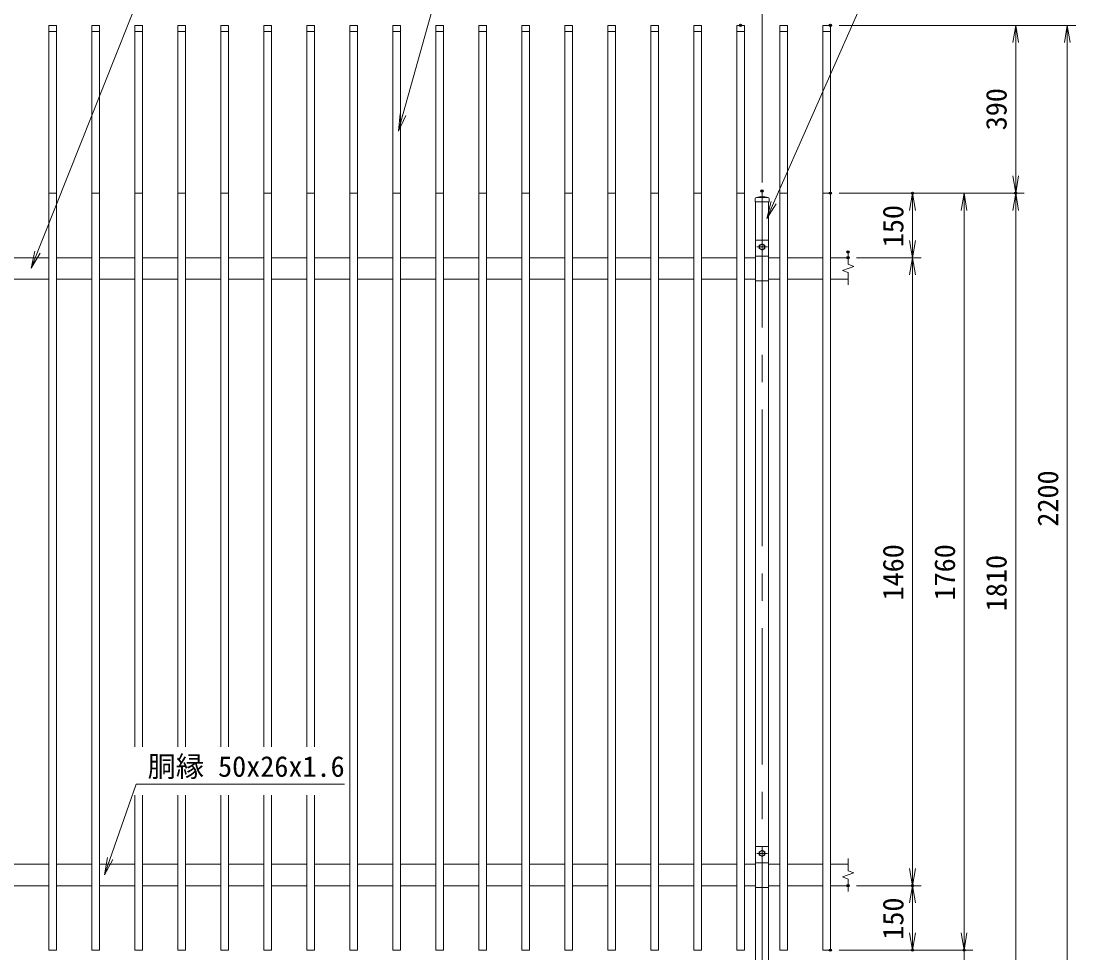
# Model space of a CAD drawing. Units: millimetres at full size. Extents: x -4200 to 4200, y -2970 to 2970.
# Drawn here: x -2824 to -370, y -536 to 1630 of the extents above; entities that cross this region are included whole.
import ezdxf
from ezdxf.enums import TextEntityAlignment as Align

# ---------------------------------------------------------------- set-up
doc = ezdxf.new("R2010")
doc.units = ezdxf.units.MM
doc.header["$LTSCALE"] = 10
doc.header["$PDMODE"] = 32
doc.header["$PDSIZE"] = 5
doc.linetypes.add('USER1', pattern=[50.8, 31.75, -6.35, 6.35, -6.35])
for name, color, linetype, lineweight in [('0-0_D-BMK', 2, 'USER1', 13), ('0-4_D-STR3', 3, 'Continuous', 13), ('0-5_D-STR1', 1, 'Continuous', 18), ('0-6_D-STR-DIM', 7, 'Continuous', 13), ('0-7_0', 7, 'Continuous', 18), ('0-A_D-STR-TXT', 7, 'Continuous', 13)]:
    doc.layers.add(name, color=color, linetype=linetype, lineweight=lineweight)
doc.layers.add('0-8_Defpoints', color=253, linetype='Continuous')
doc.styles.add('ＭＳ ゴシック', font='')
doc.styles.get('ＭＳ ゴシック').set_extended_font_data('MS Gothic')

# ---------------------------------------------------------------- blocks, each defined once
blk = doc.blocks.new('_Open')
at = {"layer": '0-7_0'}
blk.add_line((-10, 1.667), (0, 0), dxfattribs=at)
blk.add_lwpolyline([(-10, -1.667), (0, 0), (-10, 0)], dxfattribs=at)

msp = doc.modelspace()

# ---------------------------------------------------------------- linework, layer by layer
at = {"layer": '0-0_D-BMK'}
for p, q in [((-1100.44, 1235.01), (-1100.44, -864.99)), ((-1087.94, 1105.01), (-1112.94, 1105.01)), ((-1100.44, 1115.01), (-1100.44, 1095.01)), ((-1087.94, -304.99), (-1112.94, -304.99)), ((-1100.44, -294.99), (-1100.44, -314.99))]:
    msp.add_line(p, q, dxfattribs=at)
at = {"layer": '0-4_D-STR3'}
for p, q in [((-1115.44, 1119.01), (-1115.44, 1025.81)), ((-1113.44, 1121.01), (-1087.44, 1121.01)), ((-1085.44, 1119.01), (-1085.44, 1025.81)), ((-1115.44, 1083.21), (-1085.44, 1083.21)), ((-1115.44, 1025.81), (-1085.44, 1025.81)), ((-1115.44, -290.99), (-1115.44, -384.19)), ((-1113.44, -288.99), (-1087.44, -288.99)), ((-1085.44, -290.99), (-1085.44, -384.19)), ((-1115.44, -326.79), (-1085.44, -326.79)), ((-1115.44, -384.19), (-1085.44, -384.19))]:
    msp.add_line(p, q, dxfattribs=at)
for points in [[(-1093.94, 1108.76), (-1100.44, 1112.51), (-1106.94, 1108.76), (-1106.94, 1101.25), (-1100.44, 1097.5), (-1093.94, 1101.25)], [(-1093.94, -301.24), (-1100.44, -297.49), (-1106.94, -301.24), (-1106.94, -308.75), (-1100.44, -312.5), (-1093.94, -308.75)]]:
    msp.add_lwpolyline(points, close=True, dxfattribs=at)
for centre in [(-1100.44, 1105.01), (-1100.44, -304.99)]:
    msp.add_circle(centre, 6.25, dxfattribs=at)
for centre, start, end in [((-1113.44, 1119.01), 90, 180), ((-1087.44, 1119.01), 0, 90), ((-1113.44, -290.99), 90, 180), ((-1087.44, -290.99), 0, 90)]:
    msp.add_arc(centre, 2, start, end, dxfattribs=at)
at = {"layer": '0-5_D-STR1'}
for p, q in [((-2759.44, 1620.01), (-2741.44, 1620.01)), ((-2741.44, 1620.01), (-2741.44, -529.99)), ((-2659.44, 1620.01), (-2641.44, 1620.01)), ((-2641.44, 1620.01), (-2641.44, -529.99)), ((-2559.44, 1620.01), (-2559.44, -56.84)), ((-2559.44, 1620.01), (-2541.44, 1620.01)), ((-2541.44, 1620.01), (-2541.44, -56.84)), ((-2459.44, 1620.01), (-2459.44, -56.84)), ((-2459.44, 1620.01), (-2441.44, 1620.01)), ((-2441.44, 1620.01), (-2441.44, -56.84)), ((-2359.44, 1620.01), (-2359.44, -56.84)), ((-2359.44, 1620.01), (-2341.44, 1620.01)), ((-2341.44, 1620.01), (-2341.44, -56.84)), ((-2259.44, 1620.01), (-2259.44, -56.84)), ((-2259.44, 1620.01), (-2241.44, 1620.01)), ((-2241.44, 1620.01), (-2241.44, -56.84)), ((-2159.44, 1620.01), (-2159.44, -56.84)), ((-2159.44, 1620.01), (-2141.44, 1620.01)), ((-2141.44, 1620.01), (-2141.44, -56.84)), ((-2059.44, 1620.01), (-2041.44, 1620.01)), ((-2041.44, 1620.01), (-2041.44, -529.99)), ((-1959.44, 1620.01), (-1941.44, 1620.01)), ((-1941.44, 1620.01), (-1941.44, -529.99)), ((-1859.44, 1620.01), (-1841.44, 1620.01)), ((-1841.44, 1620.01), (-1841.44, -529.99)), ((-1759.44, 1620.01), (-1741.44, 1620.01)), ((-1741.44, 1620.01), (-1741.44, -529.99)), ((-1659.44, 1620.01), (-1641.44, 1620.01)), ((-1641.44, 1620.01), (-1641.44, -529.99)), ((-1559.44, 1620.01), (-1541.44, 1620.01)), ((-1541.44, 1620.01), (-1541.44, -529.99)), ((-1459.44, 1620.01), (-1441.44, 1620.01)), ((-1441.44, 1620.01), (-1441.44, -529.99)), ((-1359.44, 1620.01), (-1341.44, 1620.01)), ((-1341.44, 1620.01), (-1341.44, -529.99)), ((-1259.44, 1620.01), (-1241.44, 1620.01)), ((-1241.44, 1620.01), (-1241.44, -529.99)), ((-1159.44, 1620.01), (-1141.44, 1620.01)), ((-1141.44, 1620.01), (-1141.44, -529.99)), ((-1059.44, 1620.01), (-1041.44, 1620.01)), ((-1041.44, 1620.01), (-1041.44, -529.99)), ((-959.44, 1620.01), (-941.44, 1620.01)), ((-941.44, 1620.01), (-941.44, -529.99)), ((-2741.44, 1605.72), (-2759.44, 1605.72)), ((-2641.44, 1605.72), (-2659.44, 1605.72)), ((-2541.44, 1605.72), (-2559.44, 1605.72)), ((-2441.44, 1605.72), (-2459.44, 1605.72)), ((-2341.44, 1605.72), (-2359.44, 1605.72)), ((-2241.44, 1605.72), (-2259.44, 1605.72)), ((-2141.44, 1605.72), (-2159.44, 1605.72)), ((-2041.44, 1605.72), (-2059.44, 1605.72)), ((-1941.44, 1605.72), (-1959.44, 1605.72)), ((-1841.44, 1605.72), (-1859.44, 1605.72)), ((-1741.44, 1605.72), (-1759.44, 1605.72)), ((-1641.44, 1605.72), (-1659.44, 1605.72)), ((-1541.44, 1605.72), (-1559.44, 1605.72)), ((-1441.44, 1605.72), (-1459.44, 1605.72)), ((-1341.44, 1605.72), (-1359.44, 1605.72)), ((-1241.44, 1605.72), (-1259.44, 1605.72)), ((-1141.44, 1605.72), (-1159.44, 1605.72)), ((-1041.44, 1605.72), (-1059.44, 1605.72)), ((-941.44, 1605.72), (-959.44, 1605.72)), ((-2759.44, 1230.01), (-2741.44, 1230.01)), ((-2659.44, 1230.01), (-2641.44, 1230.01)), ((-2559.44, 1230.01), (-2541.44, 1230.01)), ((-2459.44, 1230.01), (-2441.44, 1230.01)), ((-2359.44, 1230.01), (-2341.44, 1230.01)), ((-2259.44, 1230.01), (-2241.44, 1230.01)), ((-2159.44, 1230.01), (-2141.44, 1230.01)), ((-2059.44, 1230.01), (-2041.44, 1230.01)), ((-1959.44, 1230.01), (-1941.44, 1230.01)), ((-1859.44, 1230.01), (-1841.44, 1230.01)), ((-1759.44, 1230.01), (-1741.44, 1230.01)), ((-1659.44, 1230.01), (-1641.44, 1230.01)), ((-1559.44, 1230.01), (-1541.44, 1230.01)), ((-1459.44, 1230.01), (-1441.44, 1230.01)), ((-1359.44, 1230.01), (-1341.44, 1230.01)), ((-1259.44, 1230.01), (-1241.44, 1230.01)), ((-1159.44, 1230.01), (-1141.44, 1230.01)), ((-1059.44, 1230.01), (-1041.44, 1230.01)), ((-959.44, 1230.01), (-941.44, 1230.01)), ((-1116.69, 1217.01), (-1116.69, 1210.01)), ((-1116.69, 1210.01), (-1084.19, 1210.01)), ((-1115.44, 1210.01), (-1115.44, 1119.01)), ((-1100.44, 1223.01), (-1113.69, 1220.01)), ((-1113.69, 1220.01), (-1087.19, 1220.01)), ((-1100.44, 1223.01), (-1087.19, 1220.01)), ((-1085.44, 1119.01), (-1085.44, 1210.01)), ((-1084.19, 1217.01), (-1084.19, 1210.01)), ((-2841.44, 1080.01), (-2759.44, 1080.01)), ((-2741.44, 1080.01), (-2659.44, 1080.01)), ((-2641.44, 1080.01), (-2559.44, 1080.01)), ((-2541.44, 1080.01), (-2459.44, 1080.01)), ((-2441.44, 1080.01), (-2359.44, 1080.01)), ((-2341.44, 1080.01), (-2259.44, 1080.01)), ((-2241.44, 1080.01), (-2159.44, 1080.01)), ((-2141.44, 1080.01), (-2059.44, 1080.01)), ((-2041.44, 1080.01), (-1959.44, 1080.01)), ((-1941.44, 1080.01), (-1859.44, 1080.01)), ((-1841.44, 1080.01), (-1759.44, 1080.01)), ((-1741.44, 1080.01), (-1659.44, 1080.01)), ((-1641.44, 1080.01), (-1559.44, 1080.01)), ((-1541.44, 1080.01), (-1459.44, 1080.01)), ((-1441.44, 1080.01), (-1359.44, 1080.01)), ((-1341.44, 1080.01), (-1259.44, 1080.01)), ((-1241.44, 1080.01), (-1159.44, 1080.01)), ((-1141.44, 1080.01), (-1115.44, 1080.01)), ((-1085.44, 1080.01), (-1059.44, 1080.01)), ((-1041.44, 1080.01), (-959.44, 1080.01)), ((-941.44, 1080.01), (-900.44, 1080.01)), ((-2841.44, 1030.01), (-2759.44, 1030.01)), ((-2741.44, 1030.01), (-2659.44, 1030.01)), ((-2641.44, 1030.01), (-2559.44, 1030.01)), ((-2541.44, 1030.01), (-2459.44, 1030.01)), ((-2441.44, 1030.01), (-2359.44, 1030.01)), ((-2341.44, 1030.01), (-2259.44, 1030.01)), ((-2241.44, 1030.01), (-2159.44, 1030.01)), ((-2141.44, 1030.01), (-2059.44, 1030.01)), ((-2041.44, 1030.01), (-1959.44, 1030.01)), ((-1941.44, 1030.01), (-1859.44, 1030.01)), ((-1841.44, 1030.01), (-1759.44, 1030.01)), ((-1741.44, 1030.01), (-1659.44, 1030.01)), ((-1641.44, 1030.01), (-1559.44, 1030.01)), ((-1541.44, 1030.01), (-1459.44, 1030.01)), ((-1441.44, 1030.01), (-1359.44, 1030.01)), ((-1341.44, 1030.01), (-1259.44, 1030.01)), ((-1241.44, 1030.01), (-1159.44, 1030.01)), ((-1141.44, 1030.01), (-1115.44, 1030.01)), ((-1115.44, 1025.81), (-1115.44, -290.99)), ((-1085.44, 1030.01), (-1059.44, 1030.01)), ((-1085.44, 1025.81), (-1085.44, -290.99)), ((-1041.44, 1030.01), (-959.44, 1030.01)), ((-941.44, 1030.01), (-900.44, 1030.01)), ((-2559.44, -169.32), (-2559.44, -529.99)), ((-2541.44, -169.32), (-2541.44, -529.99)), ((-2459.44, -169.32), (-2459.44, -529.99)), ((-2441.44, -169.32), (-2441.44, -529.99)), ((-2359.44, -169.32), (-2359.44, -529.99)), ((-2341.44, -169.32), (-2341.44, -529.99)), ((-2259.44, -169.32), (-2259.44, -529.99)), ((-2241.44, -169.32), (-2241.44, -529.99)), ((-2159.44, -169.32), (-2159.44, -529.99)), ((-2141.44, -169.32), (-2141.44, -529.99)), ((-2841.44, -329.99), (-2759.44, -329.99)), ((-2741.44, -329.99), (-2659.44, -329.99)), ((-2641.44, -329.99), (-2559.44, -329.99)), ((-2541.44, -329.99), (-2459.44, -329.99)), ((-2441.44, -329.99), (-2359.44, -329.99)), ((-2341.44, -329.99), (-2259.44, -329.99)), ((-2241.44, -329.99), (-2159.44, -329.99)), ((-2141.44, -329.99), (-2059.44, -329.99)), ((-2041.44, -329.99), (-1959.44, -329.99)), ((-1941.44, -329.99), (-1859.44, -329.99)), ((-1841.44, -329.99), (-1759.44, -329.99)), ((-1741.44, -329.99), (-1659.44, -329.99)), ((-1641.44, -329.99), (-1559.44, -329.99)), ((-1541.44, -329.99), (-1459.44, -329.99)), ((-1441.44, -329.99), (-1359.44, -329.99)), ((-1341.44, -329.99), (-1259.44, -329.99)), ((-1241.44, -329.99), (-1159.44, -329.99)), ((-1141.44, -329.99), (-1115.44, -329.99)), ((-1085.44, -329.99), (-1059.44, -329.99)), ((-1041.44, -329.99), (-959.44, -329.99)), ((-941.44, -329.99), (-900.44, -329.99)), ((-2841.44, -379.99), (-2759.44, -379.99)), ((-2741.44, -379.99), (-2659.44, -379.99)), ((-2641.44, -379.99), (-2559.44, -379.99)), ((-2541.44, -379.99), (-2459.44, -379.99)), ((-2441.44, -379.99), (-2359.44, -379.99)), ((-2341.44, -379.99), (-2259.44, -379.99)), ((-2241.44, -379.99), (-2159.44, -379.99)), ((-2141.44, -379.99), (-2059.44, -379.99)), ((-2041.44, -379.99), (-1959.44, -379.99)), ((-1941.44, -379.99), (-1859.44, -379.99)), ((-1841.44, -379.99), (-1759.44, -379.99)), ((-1741.44, -379.99), (-1659.44, -379.99)), ((-1641.44, -379.99), (-1559.44, -379.99)), ((-1541.44, -379.99), (-1459.44, -379.99)), ((-1441.44, -379.99), (-1359.44, -379.99)), ((-1341.44, -379.99), (-1259.44, -379.99)), ((-1241.44, -379.99), (-1159.44, -379.99)), ((-1141.44, -379.99), (-1115.44, -379.99)), ((-1115.44, -384.19), (-1115.44, -849.99)), ((-1085.44, -379.99), (-1059.44, -379.99)), ((-1085.44, -384.19), (-1085.44, -849.99)), ((-1041.44, -379.99), (-959.44, -379.99)), ((-941.44, -379.99), (-900.44, -379.99)), ((-2559.44, -529.99), (-2541.44, -529.99)), ((-2459.44, -529.99), (-2441.44, -529.99)), ((-2359.44, -529.99), (-2341.44, -529.99)), ((-2259.44, -529.99), (-2241.44, -529.99)), ((-2159.44, -529.99), (-2141.44, -529.99))]:
    msp.add_line(p, q, dxfattribs=at)
for points in [[(-2759.44, 1620.01), (-2759.44, -529.99), (-2741.44, -529.99)], [(-2659.44, 1620.01), (-2659.44, -529.99), (-2641.44, -529.99)], [(-2059.44, 1620.01), (-2059.44, -529.99), (-2041.44, -529.99)], [(-1959.44, 1620.01), (-1959.44, -529.99), (-1941.44, -529.99)], [(-1859.44, 1620.01), (-1859.44, -529.99), (-1841.44, -529.99)], [(-1759.44, 1620.01), (-1759.44, -529.99), (-1741.44, -529.99)], [(-1659.44, 1620.01), (-1659.44, -529.99), (-1641.44, -529.99)], [(-1559.44, 1620.01), (-1559.44, -529.99), (-1541.44, -529.99)], [(-1459.44, 1620.01), (-1459.44, -529.99), (-1441.44, -529.99)], [(-1359.44, 1620.01), (-1359.44, -529.99), (-1341.44, -529.99)], [(-1259.44, 1620.01), (-1259.44, -529.99), (-1241.44, -529.99)], [(-1159.44, 1620.01), (-1159.44, -529.99), (-1141.44, -529.99)], [(-1059.44, 1620.01), (-1059.44, -529.99), (-1041.44, -529.99)], [(-959.44, 1620.01), (-959.44, -529.99), (-941.44, -529.99)]]:
    msp.add_lwpolyline(points, dxfattribs=at)
for centre, start, end in [((-1113.69, 1217.01), 90, 180), ((-1087.19, 1217.01), 0, 90)]:
    msp.add_arc(centre, 3, start, end, dxfattribs=at)
at = {"layer": '0-6_D-STR-DIM'}
for p, q in [((-1100.44, 1255.01), (-1100.44, 1960.01)), ((-1100.44, 1255.01), (-1100.44, 1960.01)), ((-1100.44, 1255.01), (-1100.44, 1840.01)), ((-921.44, 1620.01), (-490.44, 1620.01)), ((-921.44, 1620.01), (-370.44, 1620.01)), ((-510.44, 1620.01), (-510.44, 1230.01)), ((-390.44, 1620.01), (-390.44, -579.99)), ((-921.44, 1230.01), (-730.44, 1230.01)), ((-921.44, 1230.01), (-610.44, 1230.01)), ((-921.44, 1230.01), (-490.44, 1230.01)), ((-921.44, 1230.01), (-490.44, 1230.01)), ((-750.44, 1080.01), (-750.44, 1230.01)), ((-630.44, 1230.01), (-630.44, -529.99)), ((-510.44, 1230.01), (-510.44, -579.99)), ((-900.44, 1093.43), (-900.44, 1064.63)), ((-880.44, 1080.01), (-730.44, 1080.01)), ((-880.44, 1080.01), (-730.44, 1080.01)), ((-750.44, 1080.01), (-750.44, -379.99)), ((-913.65, 1050.2), (-887.23, 1059.82)), ((-887.23, 1059.82), (-900.44, 1064.63)), ((-900.44, 1045.39), (-913.65, 1050.2)), ((-900.44, 1045.39), (-900.44, 1016.58)), ((-900.44, -316.57), (-900.44, -345.37)), ((-913.65, -359.8), (-887.23, -350.18)), ((-900.44, -364.61), (-913.65, -359.8)), ((-887.23, -350.18), (-900.44, -345.37)), ((-900.44, -364.61), (-900.44, -393.42)), ((-880.44, -379.99), (-730.44, -379.99)), ((-880.44, -379.99), (-730.44, -379.99)), ((-750.44, -379.99), (-750.44, -529.99)), ((-630.44, -489.99), (-630.44, -449.99)), ((-921.44, -529.99), (-730.44, -529.99)), ((-921.44, -529.99), (-610.44, -529.99)), ((-921.44, -529.99), (-610.44, -529.99)), ((-630.44, -529.99), (-630.44, -579.99))]:
    msp.add_line(p, q, dxfattribs=at)
at = {"layer": '0-8_Defpoints'}
for p in [(-1150.44, 1620.01), (-941.44, 1620.01), (-1100.44, 1235.01), (-941.44, 1230.01), (-750.44, 1230.01), (-510.44, 1230.01), (-900.44, 1093.43), (-900.44, 1080.01), (-900.44, -379.99), (-900.44, -379.99), (-750.44, -379.99), (-941.44, -529.99), (-750.44, -529.99), (-630.44, -529.99)]:
    msp.add_point(p, dxfattribs=at)
at = {"layer": '0-A_D-STR-TXT'}
for points in [[(-2061.11, 1695.5), (-2545.8, 1695.5), (-2799.45, 1057.68)], [(-1371.55, 1697.83), (-1856.24, 1697.83), (-1945.91, 1376.12)], [(-416.41, 1710.61), (-851.1, 1710.61), (-1088.74, 1173.31)], [(-2071.68, -143.66), (-2556.37, -143.66), (-2629.45, -352.63)]]:
    msp.add_lwpolyline(points, dxfattribs=at)

# ---------------------------------------------------------------- block references
at = {"layer": '0-6_D-STR-DIM', "xscale": 4, "yscale": 4}
for p, rotation in [((-510.44, 1620.01), 90), ((-390.44, 1620.01), 90), ((-510.44, 1230.01), 270), ((-750.44, 1230.01), 90), ((-630.44, 1230.01), 90), ((-510.44, 1230.01), 90), ((-750.44, 1080.01), 270), ((-750.44, 1080.01), 90), ((-750.44, -379.99), 270), ((-750.44, -379.99), 90), ((-750.44, -529.99), 270), ((-630.44, -529.99), 270), ((-630.44, -529.99), 270)]:
    msp.add_blockref('_Open', p, dxfattribs=dict(at, rotation=rotation))
at = {"layer": '0-A_D-STR-TXT', "xscale": 4, "yscale": 4}
for p, rotation in [((-1946.45, 1374.2), 254.42464), ((-1089.54, 1171.48), 246.14106), ((-2800.19, 1055.82), 248.31295), ((-2630.11, -354.52), 250.72359)]:
    msp.add_blockref('_Open', p, dxfattribs=dict(at, rotation=rotation))

# ---------------------------------------------------------------- texts
at = {"layer": '0-6_D-STR-DIM', "style": 'ＭＳ ゴシック'}
for s, p in [('390', (-517.19, 1376.12)), ('150', (-757.19, 1104.34)), ('2200', (-397.19, 454.74)), ('1460', (-757.19, 283.09)), ('1760', (-637.19, 283.09)), ('1810', (-517.19, 258.09)), ('150', (-757.19, -505.66))]:
    msp.add_text(s, height=48.09, rotation=90, dxfattribs=at).set_placement(p, align=Align.BOTTOM_LEFT)
at = {"layer": '0-A_D-STR-TXT', "style": 'ＭＳ ゴシック'}
msp.add_text('胴縁 50x26x1.6', height=48.09, dxfattribs=at).set_placement((-2529.64, -141.29), align=Align.BOTTOM_LEFT)

doc.saveas('drawing.dxf')
